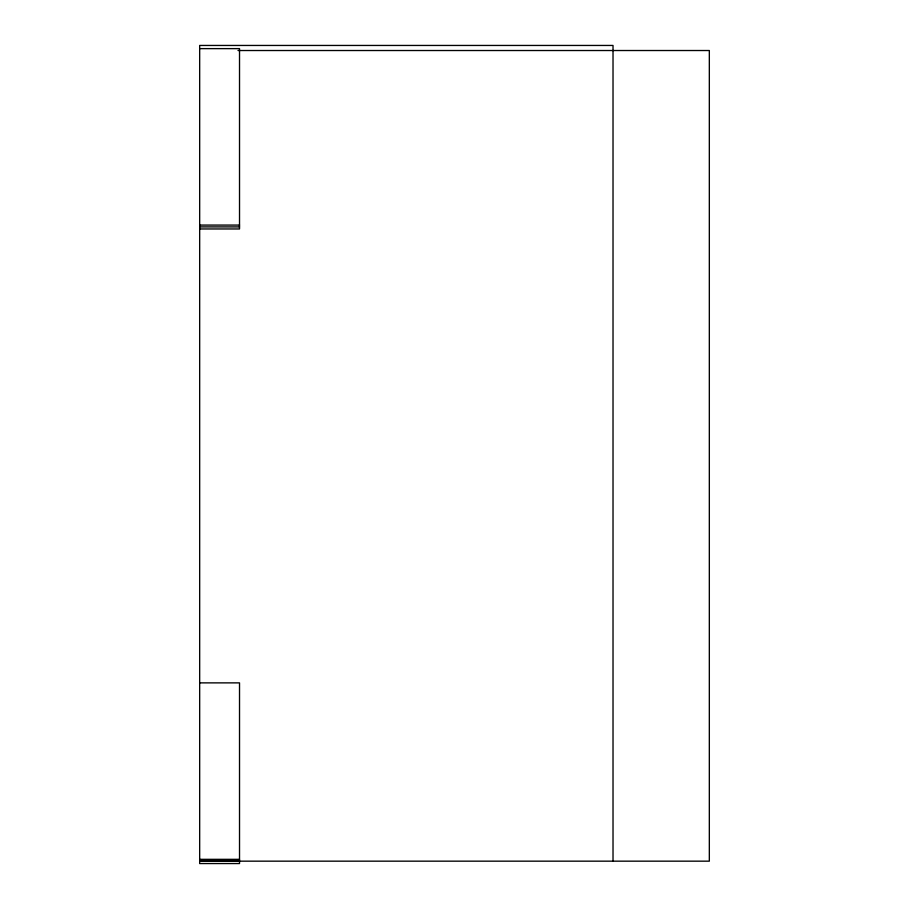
<?xml version="1.0" encoding="UTF-8"?>
<svg xmlns="http://www.w3.org/2000/svg" width="909" height="909" viewBox="0 0 909 909"><rect width="100%" height="100%" fill="white"/><g stroke="black" fill="none" stroke-linecap="round" stroke-linejoin="round"><path stroke-width="1.36" d="M199.673 48.631L239.522 48.631L239.522 228.966L199.673 228.966M238.01 50.518L709.327 50.518L709.327 861.164L199.673 861.164L239.522 861.153M199.673 225.08L239.522 225.08M199.673 226.898L239.522 226.909M199.673 682.875L239.522 682.875L239.522 863.55L199.673 863.55L199.673 45.45L613.018 45.45L613.018 861.164M199.673 859.335L239.522 859.335"/></g></svg>
